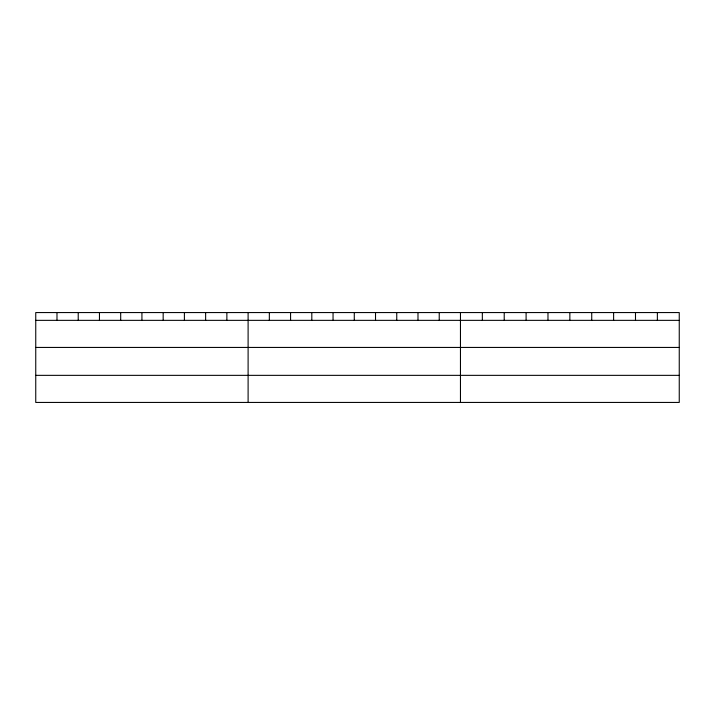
<?xml version="1.0" encoding="UTF-8"?>
<svg xmlns="http://www.w3.org/2000/svg" width="715" height="715" viewBox="0 0 715 715"><rect width="100%" height="100%" fill="white"/><g stroke="black" fill="none" stroke-linecap="round" stroke-linejoin="round"><path stroke-width="1.07" d="M679.25 320.347L679.25 402.438L35.75 402.438L35.75 312.562L679.25 312.562L679.25 320.347L35.75 320.347M35.75 347.436L679.25 347.436M35.75 375.348L679.25 375.348M657.371 312.562L657.371 320.347M635.492 312.562L635.492 320.347M613.613 312.562L613.613 320.347M591.734 312.562L591.734 320.347M569.855 312.562L569.855 320.347M547.976 312.562L547.976 320.347M526.097 312.562L526.097 320.347M504.218 312.562L504.218 320.347M482.339 312.562L482.339 320.347M460.46 312.562L460.46 402.438M439.225 312.562L439.225 320.347M417.989 312.562L417.989 320.347M396.754 312.562L396.754 320.347M375.518 312.562L375.518 320.347M354.282 312.562L354.282 320.347M333.047 312.562L333.047 320.347M311.812 312.562L311.812 320.347M290.576 312.562L290.576 320.347M269.341 312.562L269.341 320.347M248.105 312.562L248.105 402.438M226.87 312.562L226.87 320.347M205.634 312.562L205.634 320.347M184.399 312.562L184.399 320.347M163.163 312.562L163.163 320.347M141.928 312.562L141.928 320.347M120.692 312.562L120.692 320.347M99.457 312.562L99.457 320.347M78.221 312.562L78.221 320.347M56.986 312.562L56.986 320.347"/></g></svg>
